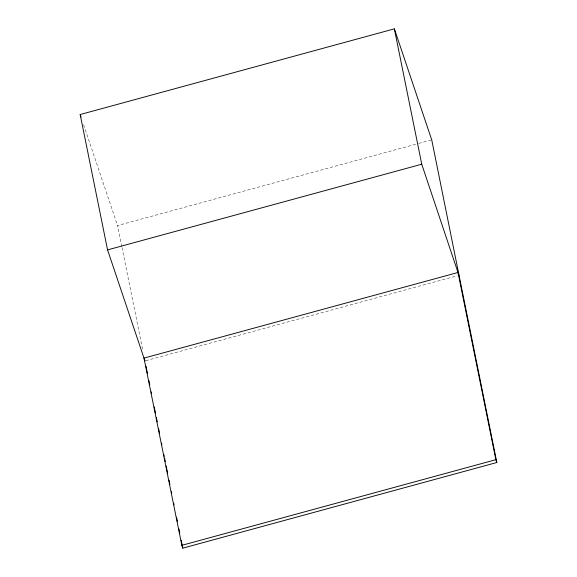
<?xml version="1.0" encoding="UTF-8"?>
<svg xmlns="http://www.w3.org/2000/svg" width="577" height="577" viewBox="0 0 577 577"><rect width="100%" height="100%" fill="white"/><g stroke="black" fill="none" stroke-linecap="round" stroke-linejoin="round"><path stroke-width="0.43" stroke-dasharray="2.88 2.16" d="M121.812 246.66L117.549 225.564L417.842 143.673M418.714 143.435L431.733 139.886M145.793 360.697L457.215 275.77M83.629 124.776L117.549 225.564M121.992 247.54L142.973 351.263"/><path stroke-width="0.87" d="M144.394 358.295L144.928 360.928L107.56 249.891L80.181 114.527L394.365 28.85L431.733 139.886L496.819 462.516L182.801 548.15L181.849 545.33L143.983 358.115L458.001 272.481L458.953 275.294M107.56 249.891L421.744 164.214L394.365 28.85M181.849 545.33L495.874 459.696L458.001 272.481L421.744 164.214M495.874 459.696L496.819 462.516M80.181 114.527L81.04 117.088M146.003 366.229L147.431 373.297M148.859 380.358L149.753 384.772M151.181 391.841L151.535 393.608M154.218 406.85L155.465 413.031M156.36 417.452L157.254 421.866M158.682 428.927L159.577 433.349M161.538 443.057L161.899 444.824M163.861 454.539L164.221 456.306M164.575 458.073L165.296 461.607M166.183 466.021L167.618 473.082M169.047 480.151L169.934 484.565M171.369 491.633L171.722 493.4M173.691 503.108L174.045 504.875M176.548 517.244L177.442 521.658M178.87 528.72L179.764 533.134M181.192 540.202L182.801 548.15"/></g></svg>
